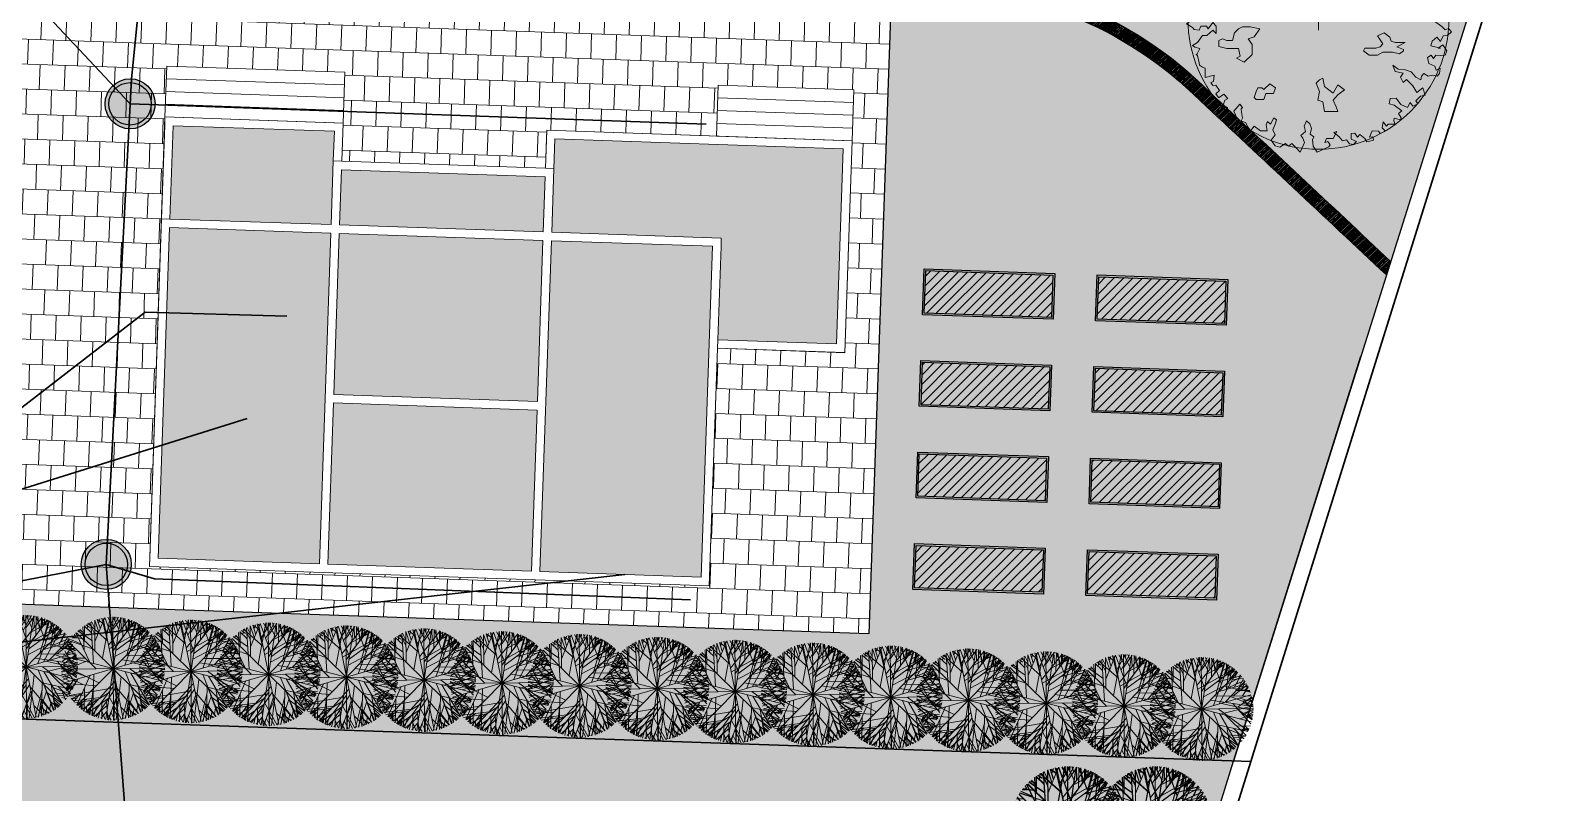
# Model space of a CAD drawing. Header units: millimetres. Extents: x -1042495 to -977915, y 3191218 to 3280168.
# Drawn here: x -1013985 to -977915, y 3228242 to 3246198 of the extents above; entities that cross this region are included whole.
import ezdxf

# ---------------------------------------------------------------- set-up
doc = ezdxf.new("R2010")
doc.units = ezdxf.units.MM
doc.layers.get('0').update_dxf_attribs({"lineweight": 15})
for name, color, linetype in [('000 Граница', 6, 'Continuous'), ('000 Дом', 7, 'Continuous'), ('000 дорожки', 7, 'Continuous'), ('000 Привязки', 1, 'Continuous'), ('000 Штриховка', 7, 'Continuous'), ('p', 7, 'Continuous'), ('подпорная стенка', 251, 'Continuous')]:
    doc.layers.add(name, color=color, linetype=linetype)
for name, color, linetype, lineweight in [('_ВК_В1', 5, 'B1', 30), ('_ВК_К1', 18, 'g5_122_kb', 30), ('_ВК_К1(очищ)', 14, 'Канализация быт очищенного стока', 30), ('_ВК_К2(Ливневая)', 32, 'Канализация дожд очищенного стока', 30), ('_Кабель 0.4', 1, 'g5_119_3', 30), ('A-WALL', 113, 'Continuous', 18), ('деревья', 118, 'Continuous', 0), ('мощение', 251, 'Continuous', 0), ('терраса', 39, 'Continuous', 25)]:
    doc.layers.add(name, color=color, linetype=linetype, lineweight=lineweight)
doc.layers.add('газон', color=7, linetype='Continuous', true_color=0xe4edc9)
doc.layers.add('кустарники лиственные', color=7, linetype='Continuous', lineweight=20, true_color=0x455c00)
doc.styles.add('Line_GUGK', font='')
doc.styles.get('Line_GUGK').set_extended_font_data('Bm431', italic=True)
doc.linetypes.add('B1', pattern='A,12.5,-3,["В1",Standard,S=2,R=0,X=-2,Y=-1],-2.5', length=18)
doc.linetypes.add('g5_119_3', pattern='A,4,-1,[31,GUGK_2005.shx,S=0.1,R=0,X=0,Y=0],4,[31,GUGK_2005.shx,S=0.1,R=180,X=0,Y=0],-1', length=10)
doc.linetypes.add('g5_122_kb', pattern='A,1,-1,1.5,-0.4,["Кб",Line_GUGK,S=1,R=0,X=0,Y=-0.5],-2.4,1.5,-1,4,-1,4,-1,3', length=21.8)
doc.linetypes.add('Канализация быт очищенного стока', pattern='A,10,-2,["К1-1",Standard,S=1.75,R=0,X=-1,Y=-1],-5', length=17)
doc.linetypes.add('Канализация дожд очищенного стока', pattern='A,10,-2,["К2-1",Standard,S=1.75,R=0,X=-1,Y=-1],-6', length=18)

# ---------------------------------------------------------------- blocks, each defined once
blk = doc.blocks.new('й3')
at = {"layer": 'деревья', "lineweight": 0}
for p, q in [((-289, 372), (-342, 493)), ((-326, 504), (-233, 236)), ((-312, 511), (-2, 202)), ((-281, 529), (-113, 415)), ((-264, 466), (-263, 538)), ((-212, 483), (-237, 552)), ((-220, 421), (-166, 576)), ((-212, 558), (0, 450)), ((160, 572), (-160, -572)), ((-153, 574), (153, -574)), ((-135, 507), (-91, 592)), ((-125, 549), (-80, 595)), ((-124, 321), (-125, 588)), ((-85, 319), (30, 599)), ((-36, 440), (-58, 599)), ((-53, 597), (165, 168)), ((89, 318), (-23, 599)), ((24, 549), (-14, 599)), ((0, 600), (0, -600)), ((5, 486), (37, 597)), ((42, 439), (66, 598)), ((183, 355), (54, 597)), ((98, 516), (128, 586)), ((141, 505), (99, 590)), ((288, 525), (118, 413)), ((128, 458), (244, 549)), ((197, 195), (163, 576)), ((170, 511), (232, 552)), ((177, 437), (255, 543)), ((308, 514), (232, 39)), ((293, 369), (348, 488)), ((317, 509), (302, 306)), ((343, 430), (341, 493)), ((-499, 328), (-328, 328)), ((-418, 248), (-498, 331)), ((-216, 336), (-489, 346)), ((-458, 382), (-405, 330)), ((-439, 364), (-444, 403)), ((-397, 343), (-442, 404)), ((-327, 243), (-440, 405)), ((420, -420), (-420, 420)), ((420, 420), (-420, -420)), ((-70, 268), (-417, 430)), ((-402, 446), (-365, 432)), ((-370, 470), (-352, 355)), ((-357, 404), (-361, 477)), ((73, 267), (422, 425)), ((220, 333), (494, 340)), ((274, 42), (472, 370)), ((290, 390), (381, 461)), ((311, 425), (359, 482)), ((335, 152), (371, 468)), ((352, 311), (426, 416)), ((357, 180), (395, 450)), ((362, 399), (367, 473)), ((362, 251), (489, 351)), ((371, 371), (466, 376)), ((383, 359), (448, 398)), ((393, 368), (471, 366)), ((401, 338), (447, 399)), ((421, 243), (502, 325)), ((-323, 206), (-592, 93)), ((-533, 163), (-578, 149)), ((-515, 99), (-573, 175)), ((-571, 179), (-470, 148)), ((-412, 158), (-565, 208)), ((-560, 209), (-208, 209)), ((-548, 245), (-477, 211)), ((-543, 253), (-63, 227)), ((-532, 274), (-402, 209)), ((-463, 296), (-526, 288)), ((-324, 62), (-526, 287)), ((-511, 312), (-478, 266)), ((546, 246), (65, 226)), ((140, -27), (508, 315)), ((208, -38), (560, 203)), ((544, 254), (209, 3)), ((234, 233), (533, 274)), ((349, 60), (514, 302)), ((400, 248), (526, 288)), ((555, 225), (424, 69)), ((439, 313), (512, 309)), ((441, 197), (549, 234)), ((467, 291), (529, 281)), ((472, 243), (539, 253)), ((502, 160), (574, 178)), ((-527, 19), (-600, 26)), ((-600, 0), (600, 0)), ((-599, -24), (-423, 79)), ((-554, 30), (-598, 21)), ((-597, 28), (-120, 121)), ((-486, -5), (-596, 56)), ((-423, 30), (-595, -68)), ((-592, 92), (-233, -36)), ((-587, 127), (-360, 75)), ((587, 92), (-587, -92)), ((-583, 112), (583, -112)), ((-272, 53), (-569, -189)), ((-546, -247), (-203, 1)), ((-464, -379), (-232, 42)), ((279, -51), (597, 60)), ((294, -67), (595, 71)), ((326, 51), (592, -92)), ((382, 82), (594, 68)), ((385, 134), (582, 136)), ((452, 8), (596, -64)), ((474, 145), (590, 98)), ((497, 78), (576, 150)), ((511, 29), (598, -14)), ((518, 81), (598, 29)), ((-453, -71), (-598, -4)), ((-557, -23), (-597, -27)), ((-597, -49), (-543, -67)), ((-461, -98), (-592, -94)), ((-453, -1), (-590, -101)), ((-518, -146), (-587, -118)), ((-585, -123), (-365, -116)), ((-285, -232), (-585, -123)), ((-422, -160), (-583, -141)), ((-280, -46), (-541, -258)), ((-397, -48), (-524, -290)), ((-38, -137), (-508, -315)), ((-208, -34), (-458, -380)), ((-141, -22), (-372, -468)), ((-148, -150), (-147, -577)), ((-101, -101), (-25, -597)), ((37, -138), (504, -321)), ((93, -92), (596, -28)), ((526, -286), (232, -45)), ((264, -184), (589, -98)), ((283, -235), (583, -131)), ((388, -171), (583, -137)), ((441, -10), (602, -4)), ((450, -86), (564, -198)), ((459, -159), (542, -254)), ((-571, -184), (-453, -180)), ((-471, -200), (-567, -189)), ((-436, -177), (-562, -196)), ((-482, -208), (-556, -223)), ((-527, -182), (-555, -220)), ((-505, -187), (-537, -258)), ((-332, -207), (-535, -265)), ((-532, -274), (-168, -166)), ((-397, -296), (-522, -291)), ((-405, -269), (-514, -305)), ((-389, -290), (-514, -306)), ((-472, -193), (-502, -263)), ((-209, -286), (-499, -326)), ((-465, -302), (-495, -335)), ((-442, -241), (-491, -336)), ((-468, -289), (-487, -348)), ((-428, -314), (-467, -370)), ((-373, -307), (-454, -387)), ((-360, -225), (-441, -405)), ((-58, -203), (-431, -411)), ((-308, -174), (-382, -458)), ((-244, -305), (-326, -501)), ((-78, -273), (-319, -507)), ((-199, -202), (-286, -527)), ((-264, -256), (-191, -566)), ((-147, -322), (-39, -595)), ((22, -598), (-63, -228)), ((-29, -598), (60, -228)), ((0, -191), (258, -538)), ((56, -204), (426, -416)), ((75, -274), (313, -511)), ((511, -313), (113, -168)), ((186, -186), (267, -534)), ((188, -186), (574, -173)), ((205, -288), (495, -332)), ((240, -308), (319, -505)), ((430, -415), (301, -236)), ((304, -302), (324, -500)), ((315, -313), (496, -333)), ((369, -312), (449, -393)), ((382, -182), (524, -290)), ((473, -369), (403, -274)), ((424, -320), (462, -376)), ((425, -282), (500, -268)), ((433, -182), (560, -203)), ((459, -241), (556, -223)), ((502, -194), (534, -265)), ((511, -215), (556, -221)), ((532, -167), (572, -176)), ((-324, -324), (-481, -356)), ((-437, -347), (-467, -374)), ((-348, -334), (-438, -406)), ((-362, -389), (-422, -420)), ((-291, -411), (-391, -449)), ((-247, -378), (-388, -457)), ((-340, -360), (-350, -485)), ((-263, -439), (-347, -487)), ((-245, -479), (-319, -503)), ((-147, -362), (-277, -529)), ((-226, -412), (-260, -536)), ((-254, -444), (-254, -541)), ((-147, -473), (-250, -543)), ((-226, -392), (-209, -561)), ((-215, -455), (-199, -561)), ((-209, -401), (-208, -562)), ((-20, -424), (-137, -583)), ((-127, -586), (-72, -482)), ((-123, -442), (-74, -594)), ((-85, -475), (-115, -586)), ((-62, -362), (179, -570)), ((-62, -482), (-14, -598)), ((56, -482), (7, -599)), ((14, -424), (130, -584)), ((59, -466), (105, -586)), ((119, -588), (66, -483)), ((118, -443), (67, -595)), ((203, -403), (201, -565)), ((228, -365), (353, -484)), ((248, -448), (230, -550)), ((248, -448), (247, -544)), ((286, -414), (386, -454)), ((336, -364), (344, -489)), ((376, -467), (360, -411)), ((415, -326), (461, -381)), ((446, -334), (494, -335)), ((-257, -541), (-214, -503)), ((-107, -547), (-88, -591)), ((-88, -551), (-97, -590)), ((-64, -527), (-94, -588)), ((-70, -505), (-24, -566)), ((-35, -553), (-49, -596)), ((63, -506), (17, -567)), ((28, -554), (42, -597)), ((84, -532), (38, -595)), ((100, -548), (80, -592)), ((81, -552), (89, -591)), ((250, -544), (208, -506))]:
    blk.add_line(p, q, dxfattribs=at)
blk = doc.blocks.new('дерево2')
at = {"layer": 'деревья'}
for p, q in [((31025, 2985), (31025, 3175)), ((30925, 3071), (31120, 3071))]:
    blk.add_line(p, q, dxfattribs=at)
for points in [[(31918, 3051), (31971, 3012), (31997, 2987), (32022, 2997), (32044, 2972), (32015, 2944), (31982, 2940), (31961, 2897), (31932, 2930), (31896, 2901), (31886, 2865), (31961, 2847), (31943, 2847), (31978, 2873), (32010, 2826), (31997, 2794), (31957, 2790), (31925, 2794), (31907, 2768), (31889, 2794), (31860, 2775), (31871, 2729), (31918, 2708), (31928, 2679), (31957, 2693), (31953, 2651), (31936, 2632), (31899, 2639), (31867, 2632), (31832, 2651), (31814, 2632), (31810, 2604), (31771, 2625), (31736, 2664), (31682, 2683), (31635, 2686), (31596, 2715), (31613, 2668), (31674, 2654), (31653, 2625), (31674, 2582), (31699, 2607), (31749, 2557), (31778, 2507), (31825, 2543), (31842, 2486), (31807, 2478), (31771, 2442), (31788, 2421), (31749, 2403), (31728, 2429), (31707, 2392), (31657, 2414), (31620, 2464), (31574, 2461), (31567, 2421), (31606, 2410), (31664, 2367), (31638, 2346), (31660, 2313), (31653, 2296), (31606, 2310), (31603, 2289), (31613, 2264), (31588, 2264), (31559, 2264), (31546, 2249), (31521, 2281), (31514, 2235), (31539, 2210), (31499, 2192), (31485, 2210), (31438, 2214), (31416, 2163), (31442, 2167), (31448, 2141), (31395, 2128), (31381, 2153), (31342, 2185), (31324, 2163), (31305, 2195), (31277, 2192), (31277, 2148), (31317, 2131), (31295, 2109), (31263, 2113), (31241, 2145), (31209, 2135), (31184, 2167), (31144, 2199), (31166, 2207), (31137, 2153), (31087, 2153), (31073, 2124), (31098, 2131), (31115, 2106), (31105, 2091), (31016, 2049), (30984, 2096), (30980, 2145), (30991, 2167), (30962, 2188), (30972, 2231), (30959, 2267), (30933, 2289), (30915, 2249), (30926, 2207), (30890, 2178), (30905, 2156), (30919, 2124), (30886, 2049), (30851, 2084), (30822, 2116), (30797, 2096), (30772, 2116), (30730, 2088), (30693, 2099), (30664, 2141), (30693, 2181), (30676, 2220), (30693, 2264), (30704, 2296), (30683, 2313), (30658, 2264), (30636, 2285), (30625, 2259), (30632, 2214), (30582, 2214), (30533, 2249), (30504, 2214), (30482, 2246), (30468, 2274), (30432, 2289), (30442, 2310), (30436, 2357), (30432, 2382), (30442, 2392), (30422, 2417), (30378, 2363), (30393, 2331), (30328, 2350), (30328, 2392), (30296, 2410), (30307, 2449), (30332, 2461), (30299, 2493), (30264, 2468), (30260, 2468), (30239, 2496), (30267, 2521), (30239, 2564), (30217, 2560), (30200, 2582), (30221, 2592), (30225, 2639), (30156, 2622), (30156, 2657), (30156, 2693), (30136, 2700), (30114, 2715), (30110, 2733), (30099, 2790), (30089, 2797), (30096, 2804), (30117, 2844), (30077, 2854), (30060, 2868), (30099, 2890), (30136, 2944), (30171, 2944), (30217, 2984), (30242, 2958), (30242, 3016), (30217, 3044), (30181, 2994), (30168, 3016), (30124, 3016), (30110, 2984), (30074, 2990), (30060, 3004), (30013, 3033), (30045, 3055), (30060, 3108), (29999, 3123), (30010, 3180), (30057, 3194), (30082, 3187), (30096, 3219), (30149, 3226), (30156, 3251), (30142, 3273), (30110, 3323), (30074, 3334), (30053, 3359), (30064, 3388), (30096, 3399), (30153, 3402), (30149, 3431), (30117, 3463), (30136, 3513), (30114, 3549), (30146, 3571), (30207, 3563), (30246, 3577), (30239, 3621), (30203, 3649), (30225, 3685), (30279, 3710), (30304, 3749), (30296, 3785), (30375, 3793), (30378, 3778), (30432, 3789), (30432, 3810), (30429, 3838), (30439, 3846), (30442, 3846), (30482, 3832), (30525, 3857), (30521, 3871), (30525, 3907), (30547, 3907), (30582, 3889), (30647, 3892), (30647, 3904), (30664, 3929), (30661, 3946), (30672, 3975), (30718, 3996), (30787, 3978), (30804, 4018), (30787, 4040), (30819, 4040), (30833, 4015), (30841, 3949), (30829, 3900), (30851, 3882), (30873, 3896), (30880, 3946), (30908, 3949), (30933, 3904), (30998, 3818), (31023, 3796), (31044, 3892), (31016, 3921), (30994, 3961), (30998, 4003), (31019, 4000)], [(31019, 4000), (31037, 4043), (31073, 4060), (31102, 4040), (31102, 4015), (31109, 3986), (31127, 3986), (31159, 4018), (31202, 4032), (31209, 4015), (31226, 4015), (31248, 4028), (31270, 4000), (31266, 3971), (31280, 3975), (31320, 4000), (31345, 4003), (31352, 3971), (31342, 3936), (31381, 3957), (31384, 3904), (31413, 3900), (31420, 3936), (31420, 3964), (31460, 3961), (31470, 3968), (31477, 3936), (31460, 3907), (31488, 3907), (31517, 3936), (31539, 3907), (31531, 3878), (31531, 3850), (31527, 3813), (31553, 3821), (31567, 3850), (31592, 3821), (31625, 3846), (31635, 3871), (31645, 3850), (31670, 3850), (31653, 3818), (31635, 3785), (31667, 3760), (31682, 3789), (31692, 3764), (31724, 3778), (31756, 3785), (31764, 3753), (31739, 3724), (31710, 3710), (31710, 3678), (31724, 3638), (31739, 3667), (31768, 3638), (31768, 3682), (31796, 3692), (31803, 3714), (31814, 3674), (31825, 3649), (31803, 3628), (31800, 3606), (31828, 3616), (31832, 3581), (31832, 3559), (31810, 3545), (31793, 3527), (31810, 3505), (31832, 3527), (31854, 3542), (31889, 3517), (31921, 3485), (31907, 3473), (31850, 3466), (31821, 3434), (31800, 3402), (31739, 3423), (31778, 3366), (31832, 3377), (31871, 3402), (31918, 3381), (31943, 3409), (31968, 3377), (31968, 3345), (31925, 3352), (31882, 3345), (31817, 3302), (31882, 3280), (31918, 3295), (31993, 3266), (32010, 3270), (32022, 3226), (31982, 3206), (31936, 3198), (31921, 3159), (31889, 3123), (31925, 3101), (31993, 3119), (32022, 3087), (32000, 3051), (31965, 3069), (31918, 3051)]]:
    blk.add_lwpolyline(points, dxfattribs=at)
for points in [[(31084, 3706), (31042, 3653), (31052, 3611), (31063, 3515), (31126, 3515), (31126, 3590), (31094, 3632), (31169, 3643), (31179, 3685), (31147, 3706)], [(30392, 3104), (30366, 3168), (30340, 3181), (30418, 3220), (30494, 3194), (30456, 3155), (30546, 3104), (30597, 3155), (30661, 3117), (30533, 3078), (30456, 3091)], [(30412, 2994), (30382, 2964), (30367, 2904), (30322, 2904), (30291, 2919), (30262, 2904), (30262, 2859), (30322, 2844), (30412, 2844), (30426, 2784), (30397, 2769), (30457, 2739), (30517, 2799), (30517, 2874), (30487, 2919), (30532, 2934), (30577, 2994), (30502, 3009), (30442, 3009)], [(31689, 2889), (31657, 2889), (31614, 2889), (31583, 2900), (31572, 2932), (31530, 2964), (31477, 2942), (31498, 2911), (31519, 2879), (31498, 2857), (31466, 2847), (31381, 2847), (31371, 2826), (31413, 2794), (31477, 2794), (31519, 2815), (31572, 2815), (31593, 2815), (31646, 2804), (31678, 2826), (31678, 2836), (31625, 2857)], [(31021, 2449), (31034, 2514), (31008, 2577), (31034, 2603), (31059, 2616), (31072, 2552), (31137, 2501), (31175, 2565), (31226, 2527), (31175, 2488), (31137, 2449), (31162, 2398), (31175, 2360), (31072, 2360), (31059, 2436)], [(30607, 2529), (30592, 2543), (30562, 2543), (30547, 2514), (30532, 2469), (30547, 2454), (30607, 2454), (30622, 2499), (30682, 2499), (30697, 2543), (30652, 2574)]]:
    blk.add_lwpolyline(points, close=True, dxfattribs=at)
blk.add_circle((31025, 3071), 1000, dxfattribs=at)
blk = doc.blocks.new('A$C7F6C0051')
at = {"layer": 'газон'}
h = blk.add_hatch(dxfattribs=at)
h.set_pattern_fill('ANSI31', color=39, scale=50)
h.set_pattern_definition([(45, (664434.14, -3862271.18), (-112.2532015, 112.2532015), [])])
h.paths.add_polyline_path([(1337, 8559), (1302, 7559), (4300, 7454), (4335, 8454)])
h.paths.add_polyline_path([(5377, 7417), (7498, 7343), (6337, 8384), (5412, 8416)])
h.paths.add_polyline_path([(6337, 8384), (7498, 7343), (8376, 7312), (8410, 8312)])
h.paths.add_polyline_path([(8300, 5153), (8335, 6153), (5337, 6258), (5302, 5258)])
h.paths.add_polyline_path([(1262, 6400), (1227, 5400), (4225, 5296), (4260, 6295)])
h.paths.add_polyline_path([(4150, 3137), (4185, 4136), (1186, 4241), (1151, 3242)])
h.paths.add_polyline_path([(8225, 2995), (8260, 3994), (5262, 4099), (5227, 3099)])
h.paths.add_polyline_path([(8149, 836), (8184, 1835), (5186, 1940), (5151, 941)])
h.paths.add_polyline_path([(1111, 2083), (1076, 1083), (4074, 978), (4109, 1978)])
at = {"layer": 'терраса'}
for p, q in [((1261, 7521), (1299, 8600)), ((1299, 8600), (4377, 8492)), ((1302, 7559), (1337, 8559)), ((1337, 8559), (4335, 8454)), ((4335, 8454), (4300, 7454)), ((4377, 8492), (4339, 7413)), ((5336, 7378), (5374, 8458)), ((5374, 8458), (8452, 8350)), ((5377, 7417), (5412, 8416)), ((5412, 8416), (8410, 8312)), ((8410, 8312), (8376, 7312)), ((8452, 8350), (8414, 7271)), ((4339, 7413), (1261, 7521)), ((4300, 7454), (1302, 7559)), ((8414, 7271), (5336, 7378)), ((8376, 7312), (5377, 7417)), ((1185, 5362), (1223, 6441)), ((1223, 6441), (4301, 6334)), ((1227, 5400), (1262, 6400)), ((1262, 6400), (4260, 6295)), ((4260, 6295), (4225, 5296)), ((4301, 6334), (4264, 5254)), ((5261, 5220), (5298, 6299)), ((5298, 6299), (8376, 6191)), ((5302, 5258), (5337, 6258)), ((5337, 6258), (8335, 6153)), ((8335, 6153), (8300, 5153)), ((8376, 6191), (8339, 5112)), ((4264, 5254), (1185, 5362)), ((4225, 5296), (1227, 5400)), ((8339, 5112), (5261, 5220)), ((8300, 5153), (5302, 5258)), ((1110, 3203), (1148, 4283)), ((1148, 4283), (4226, 4175)), ((1151, 3242), (1186, 4241)), ((1186, 4241), (4185, 4136)), ((4185, 4136), (4150, 3137)), ((4226, 4175), (4188, 3096)), ((5185, 3061), (5223, 4140)), ((5223, 4140), (8301, 4033)), ((5227, 3099), (5262, 4099)), ((5262, 4099), (8260, 3994)), ((8260, 3994), (8225, 2995)), ((8301, 4033), (8263, 2953)), ((4188, 3096), (1110, 3203)), ((4150, 3137), (1151, 3242)), ((8263, 2953), (5185, 3061)), ((8225, 2995), (5227, 3099)), ((1035, 1045), (1072, 2124)), ((1072, 2124), (4151, 2016)), ((1076, 1083), (1111, 2083)), ((1111, 2083), (4109, 1978)), ((4109, 1978), (4074, 978)), ((4151, 2016), (4113, 937)), ((5110, 902), (5148, 1982)), ((5148, 1982), (8226, 1874)), ((5151, 941), (5186, 1940)), ((5186, 1940), (8184, 1835)), ((8184, 1835), (8149, 836)), ((8226, 1874), (8188, 795)), ((4074, 978), (1076, 1083)), ((4113, 937), (1035, 1045)), ((8188, 795), (5110, 902)), ((8149, 836), (5151, 941))]:
    blk.add_line(p, q, dxfattribs=at)
blk = doc.blocks.new('A$C4F844F8D')
at = {"layer": 'кустарники лиственные', "xscale": -2.232502272000008, "yscale": 2.232502272, "zscale": 2.232502272, "rotation": 90.52186044708989}
for p in [(9644, 33727), (11710, 33727), (10977, 31526), (10412, 29427), (-16926, 6940), (-14258, 6092), (-11577, 5216), (-8939, 4366), (-6300, 3515), (-3662, 2665), (-1023, 1815)]:
    blk.add_blockref('й3', p, dxfattribs=at)
blk = doc.blocks.new('*U38')
h = blk.add_hatch(color=256)
h.paths.add_polyline_path([(-0.59, 0, 1), (0.59, 0, 1)])
h.paths.add_polyline_path([(0.5, 0, -1), (-0.5, 0, -1)], flags=16)
h = blk.add_hatch(color=255)
edge = h.paths.add_edge_path()
edge.add_arc((0, 0), 0.5, 0, 360)
at = {"lineweight": -3}
for radius in [0.59, 0.5]:
    blk.add_circle((0, 0), radius, dxfattribs=at)

msp = doc.modelspace()

# ---------------------------------------------------------------- hatches: boundary and pattern name
at = {"layer": '000 Привязки', "true_color": 0x999b37}
h = msp.add_hatch(color=55, dxfattribs=at)
h.dxf.hatch_style = 1
h.paths.add_polyline_path([(-979266, 3260950), (-989935, 3264710), (-990501, 3264909), (-990701, 3264343), (-990889, 3264409), (-991819, 3261768), (-987737, 3260332, -0.327786), (-986402, 3258376), (-986540, 3254399, -0.271453), (-987622, 3252690), (-994419, 3249647), (-994119, 3249636), (-994171, 3248140), (-994142, 3248139), (-992363, 3247884, -0.02048), (-989373, 3246834, -0.104127), (-986213, 3244757, -0.001516), (-981939, 3240756), (-978370, 3252100)])
h.paths.add_polyline_path([(-986151, 3254068), (-985978, 3259065), (-981981, 3258927), (-982154, 3253930)], flags=16)
at = {"layer": '000 Привязки', "linetype": 'ByBlock', "true_color": 0x636466}
h = msp.add_hatch(color=251, dxfattribs=at)
h.dxf.hatch_style = 1
h.paths.add_polyline_path([(-1008025, 3210349), (-1011170, 3211350), (-1012304, 3207785), (-1009160, 3206784)])
h.paths.add_polyline_path([(-1009220, 3206594), (-1012365, 3207594), (-1013699, 3203402), (-1010555, 3202401)])
h.paths.add_polyline_path([(-1003503, 3204774), (-1009030, 3206533), (-1010667, 3201387), (-1005141, 3199629)])
h.paths.add_polyline_path([(-1000168, 3203713), (-1003312, 3204714), (-1004647, 3200521), (-1001502, 3199520)])
h.paths.add_polyline_path([(-998962, 3207501), (-1002107, 3208501), (-1003252, 3204904), (-1000107, 3203904)])
h.paths.add_polyline_path([(-1001395, 3211397), (-1006922, 3213156), (-1008969, 3206724), (-1003442, 3204965)])
h.paths.add_polyline_path([(-1001862, 3242752), (-1006659, 3242918), (-1006704, 3241618), (-1001907, 3241452)])
h.paths.add_polyline_path([(-1006911, 3241426), (-1010709, 3241557), (-1010979, 3233762), (-1007181, 3233630)])
h.paths.add_polyline_path([(-1001914, 3241253), (-1006711, 3241419), (-1006843, 3237621), (-1002045, 3237455)])
h.paths.add_polyline_path([(-1002052, 3237255), (-1006849, 3237421), (-1006981, 3233623), (-1002184, 3233457)])
h.paths.add_polyline_path([(-997916, 3241114), (-1001714, 3241246), (-1001984, 3233450), (-998186, 3233319)])
at = {"layer": '000 Привязки', "true_color": 0x999b37}
h = msp.add_hatch(color=55, dxfattribs=at)
h.dxf.hatch_style = 1
h.paths.add_polyline_path([(-985643, 3228982), (-1025267, 3230354), (-1023687, 3222588), (-1023696, 3222327, -0.141393), (-1016943, 3220224), (-1016496, 3221622), (-1016210, 3221531), (-1016210, 3221531), (-1015958, 3222329, 0.496147), (-1017796, 3224930), (-1018132, 3224942), (-1018165, 3223942), (-1022162, 3224081), (-1022173, 3224081), (-1022000, 3229078), (-1018002, 3228940), (-1018067, 3226941), (-1015555, 3226854, 0.203219), (-1014098, 3227413, -0.203219), (-1012640, 3227972), (-1003638, 3227661), (-997111, 3227435, -0.41494), (-995182, 3225362), (-995439, 3220447), (-995844, 3217958), (-995546, 3217863), (-996002, 3216435, -0.000058), (-995903, 3216404, -0.054849), (-993774, 3214093), (-991611, 3211416), (-989700, 3215862)])
at = {"layer": '000 Штриховка', "true_color": 0xcd6928}
h = msp.add_hatch(color=32, dxfattribs=at)
h.dxf.hatch_style = 1
h.paths.add_polyline_path([(-1006852, 3243125), (-1006828, 3243824), (-1010626, 3243956), (-1010702, 3241757), (-1006904, 3241625)])
h.paths.add_polyline_path([(-994835, 3243409), (-1001631, 3243644), (-1001655, 3242945), (-1001707, 3241446), (-997710, 3241307), (-997716, 3241107), (-997793, 3238909), (-994994, 3238812)])
at = {"layer": 'газон', "true_color": 0x727430}
h = msp.add_hatch(color=67, dxfattribs=at)
h.dxf.hatch_style = 1
h.paths.add_polyline_path([(-982039, 3240438, 0.001555), (-986421, 3244541, 0.104314), (-989483, 3246555, 0.020334), (-992429, 3247591), (-993684, 3247770), (-994230, 3231981), (-1010810, 3232555), (-1020176, 3232879), (-1021269, 3230216), (-985643, 3228982)])
at = {"layer": 'мощение', "true_color": 0x636466}
h = msp.add_hatch(dxfattribs=at)
h.set_pattern_fill('AR-B88', color=251, scale=2.9, angle=358)
h.paths.add_polyline_path([(-993684, 3247770), (-994169, 3247839), (-996780, 3247934), (-1002750, 3247983), (-1005578, 3248157), (-1007675, 3248256), (-1010727, 3248770), (-1012367, 3249261), (-1013437, 3249863), (-1014481, 3250378), (-1018638, 3254208), (-1021767, 3257084), (-1033142, 3244724), (-1029893, 3240963), (-1028036, 3238037), (-1026578, 3235141), (-1026248, 3233937), (-1026188, 3233911), (-1025365, 3231113), (-1025357, 3230683), (-1025267, 3230354), (-1021269, 3230216), (-1020176, 3232879), (-1010810, 3232555), (-994230, 3231981)])
h.paths.add_polyline_path([(-1026579, 3240043), (-1031729, 3244783), (-1022587, 3254716), (-1017436, 3249976)], flags=16)
h.paths.add_polyline_path([(-1010819, 3244162), (-1010777, 3245362), (-1006580, 3245216), (-1006621, 3244017), (-1006652, 3243118), (-1001855, 3242952), (-1001824, 3243851), (-997826, 3243713), (-997785, 3244912), (-994587, 3244801), (-994628, 3243602), (-994801, 3238612), (-994801, 3238605), (-995001, 3238612), (-997800, 3238709), (-997993, 3233112), (-1011185, 3233569)], flags=16)
h.paths.add_polyline_path([(-1010902, 3241764), (-1010826, 3243962), (-1010819, 3244162), (-1006821, 3244024), (-1006621, 3244017), (-1006652, 3243118), (-1001855, 3242952), (-1001655, 3242945), (-1001631, 3243644), (-994835, 3243409), (-994994, 3238812), (-997793, 3238909), (-997800, 3238709), (-997986, 3233312), (-997993, 3233112), (-1011185, 3233569), (-1011178, 3233769)], flags=0)
h.paths.add_polyline_path([(-1010702, 3241757), (-1010626, 3243956), (-1006828, 3243824), (-1006852, 3243125), (-1006904, 3241625)], flags=0)
h.paths.add_polyline_path([(-1010709, 3241557), (-1006911, 3241426), (-1007181, 3233630), (-1010979, 3233762)], flags=0)
h.paths.add_polyline_path([(-1006711, 3241419), (-1001914, 3241253), (-1002045, 3237455), (-1006843, 3237621)], flags=0)
h.paths.add_polyline_path([(-1006704, 3241618), (-1006659, 3242918), (-1001862, 3242752), (-1001907, 3241452)], flags=0)
h.paths.add_polyline_path([(-1006849, 3237421), (-1002052, 3237255), (-1002184, 3233457), (-1006981, 3233623)], flags=0)
h.paths.add_polyline_path([(-1001714, 3241246), (-997916, 3241114), (-998186, 3233319), (-1001984, 3233450)], flags=0)
at = {"layer": 'подпорная стенка', "linetype": 'Continuous'}
h = msp.add_hatch(dxfattribs=at)
h.set_pattern_fill('ANSI32', color=5, scale=4.4, angle=358)
h.paths.add_polyline_path([(-1018435, 3254429), (-1021564, 3257304), (-1021765, 3257086), (-1015511, 3251330), (-1014481, 3250378), (-1013437, 3249863), (-1012367, 3249261), (-1010727, 3248770), (-1007675, 3248256), (-1005578, 3248157), (-1002750, 3247983), (-996780, 3247934), (-994169, 3247839), (-992429, 3247591, -0.020334), (-989483, 3246555, -0.104314), (-986421, 3244541, -0.001555), (-982039, 3240438), (-981939, 3240756, 0.001516), (-986213, 3244757, 0.104127), (-989373, 3246834, 0.02048), (-992363, 3247884), (-994142, 3248139), (-996773, 3248234), (-1002740, 3248283), (-1005562, 3248457), (-1007643, 3248555), (-1010659, 3249062), (-1012249, 3249539), (-1013297, 3250129), (-1014309, 3250628)])

# ---------------------------------------------------------------- linework, layer by layer
msp.add_lwpolyline([(-1025267, 3230354), (-985643, 3228982)])
at = {"layer": '000 Граница'}
msp.add_lwpolyline([(-1033142, 3244724), (-1001308, 3279314), (-989147, 3275034), (-980318, 3271336), (-978370, 3252100), (-985643, 3228982), (-1025267, 3230354), (-1023687, 3222588), (-1023920, 3215467), (-1025057, 3210444), (-1026565, 3205551), (-1027258, 3202759), (-999186, 3193789), (-989700, 3215862), (-985643, 3228982)], dxfattribs=at)
msp.add_lwpolyline([(-1033142, 3244724), (-1001308, 3279314), (-989147, 3275034), (-980318, 3271336), (-978370, 3252100), (-985643, 3228982), (-1025267, 3230354), (-1023687, 3222588), (-1023920, 3215467), (-1025057, 3210444), (-1026565, 3205551), (-1027258, 3202759), (-999186, 3193789), (-989700, 3215862), (-985643, 3228982)], dxfattribs=at)
at = {"layer": '000 Дом'}
for p, q in [((-1010810, 3232555), (-1020176, 3232879)), ((-1025267, 3230354), (-1010903, 3229857))]:
    msp.add_line(p, q, dxfattribs=at)
at = {"layer": '000 дорожки'}
for p, q in [((-993682, 3247822), (-994230, 3231981)), ((-985643, 3228982), (-982642, 3238521)), ((-1010810, 3232555), (-1020176, 3232879)), ((-994230, 3231981), (-1010810, 3232555))]:
    msp.add_line(p, q, dxfattribs=at)
at = {"layer": '_ВК_В1', "linetype": 'B1'}
msp.add_line((-1026734, 3231476), (-1008880, 3237056), dxfattribs=at)
at = {"layer": '_ВК_К1', "linetype": 'g5_122_kb'}
msp.add_lwpolyline([(-1018155, 3231346), (-999986, 3233381)], dxfattribs=at)
at = {"layer": '_ВК_К1(очищ)'}
msp.add_lwpolyline([(-1018839, 3232337), (-1012202, 3233617)], dxfattribs=at)
at = {"layer": '_ВК_К2(Ливневая)'}
for points in [[(-1012202, 3233617), (-1011610, 3245061), (-1009206, 3269011), (-999596, 3279626)], [(-1022371, 3255098), (-1016566, 3249719), (-1011641, 3244472)], [(-1011641, 3244472), (-998067, 3243993)], [(-1012202, 3233617), (-1010853, 3216044), (-1015015, 3202475)], [(-998433, 3232779), (-1011068, 3233279), (-1012202, 3233617)]]:
    msp.add_lwpolyline(points, dxfattribs=at)
at = {"layer": '_Кабель 0.4', "linetype": 'g5_119_3'}
msp.add_line((-1024490, 3229361), (-1011289, 3239563), dxfattribs=at)
at = {"layer": '_Кабель 0.4'}
msp.add_line((-1011289, 3239563), (-1007944, 3239467), dxfattribs=at)
at = {"layer": 'A-WALL'}
for p, q in [((-1010902, 3241764), (-1010826, 3243962)), ((-1010819, 3244162), (-1010826, 3243962)), ((-1010819, 3244162), (-1006821, 3244024)), ((-1010626, 3243956), (-1010702, 3241757)), ((-1006828, 3243824), (-1010626, 3243956)), ((-1006852, 3243125), (-1006828, 3243824)), ((-1006621, 3244017), (-1006652, 3243118)), ((-1001824, 3243851), (-1001831, 3243651)), ((-1001824, 3243851), (-994828, 3243609)), ((-1001855, 3242952), (-1001831, 3243651)), ((-1001631, 3243644), (-1001655, 3242945)), ((-994835, 3243409), (-1001631, 3243644)), ((-994628, 3243602), (-994801, 3238605)), ((-1006904, 3241625), (-1006852, 3243125)), ((-1006852, 3243125), (-1006652, 3243118)), ((-1006652, 3243118), (-1001855, 3242952)), ((-994994, 3238812), (-994835, 3243409)), ((-1006659, 3242918), (-1006704, 3241618)), ((-1001862, 3242752), (-1006659, 3242918)), ((-1001907, 3241452), (-1001862, 3242752)), ((-1001855, 3242952), (-1001655, 3242945)), ((-1001655, 3242945), (-1001707, 3241446)), ((-1011178, 3233769), (-1010902, 3241764)), ((-1010902, 3241764), (-1010702, 3241757)), ((-1010702, 3241757), (-1006904, 3241625)), ((-1010709, 3241557), (-1010979, 3233762)), ((-1006911, 3241426), (-1010709, 3241557)), ((-1007181, 3233630), (-1006911, 3241426)), ((-1006711, 3241419), (-1006843, 3237621)), ((-1001914, 3241253), (-1006711, 3241419)), ((-1006704, 3241618), (-1001907, 3241452)), ((-1001707, 3241446), (-997710, 3241307)), ((-997716, 3241107), (-997710, 3241307)), ((-1002045, 3237455), (-1001914, 3241253)), ((-1001714, 3241246), (-1001984, 3233450)), ((-997916, 3241114), (-1001714, 3241246)), ((-998186, 3233319), (-997916, 3241114)), ((-997716, 3241107), (-997793, 3238909)), ((-997793, 3238909), (-997800, 3238709)), ((-997793, 3238909), (-994994, 3238812)), ((-997800, 3238709), (-997986, 3233312)), ((-995001, 3238612), (-997800, 3238709)), ((-995001, 3238612), (-994801, 3238605)), ((-1006849, 3237421), (-1006981, 3233623)), ((-1002052, 3237255), (-1006849, 3237421)), ((-1006843, 3237621), (-1002045, 3237455)), ((-1002184, 3233457), (-1002052, 3237255)), ((-1011178, 3233769), (-1011185, 3233569)), ((-1010979, 3233762), (-1007181, 3233630)), ((-997993, 3233112), (-1011185, 3233569)), ((-1006981, 3233623), (-1002184, 3233457)), ((-1001984, 3233450), (-998186, 3233319)), ((-997993, 3233112), (-997986, 3233312))]:
    msp.add_line(p, q, dxfattribs=at)
at = {"layer": 'A-WALL', "color": 7}
for p, q in [((-1006621, 3244017), (-1006821, 3244024)), ((-994628, 3243602), (-994828, 3243609))]:
    msp.add_line(p, q, dxfattribs=at)
at = {"layer": 'A-WALL'}
for points in [[(-1010819, 3244162), (-1006621, 3244017), (-1006580, 3245216), (-1010777, 3245362)], [(-997826, 3243713), (-994628, 3243602), (-994587, 3244801), (-997785, 3244912)], [(-1010819, 3244162), (-1011185, 3233569), (-997993, 3233112), (-997800, 3238709), (-994801, 3238612), (-994628, 3243602), (-1001824, 3243851), (-1001855, 3242952), (-1006652, 3243118), (-1006621, 3244017)]]:
    msp.add_lwpolyline(points, close=True, dxfattribs=at)
for points in [[(-1010787, 3245062), (-1006590, 3244917)], [(-1010798, 3244762), (-1006600, 3244617)], [(-997795, 3244612), (-994597, 3244501)], [(-1010808, 3244462), (-1006611, 3244317)], [(-997806, 3244312), (-994608, 3244202)], [(-997816, 3244012), (-994618, 3243902)]]:
    msp.add_lwpolyline(points, dxfattribs=at)
at = {"layer": 'p', "color": 5, "linetype": 'Continuous', "lineweight": 30}
for points in [[(-985235, 3228968), (-1025675, 3230368), (-1026265, 3233058), (-1027265, 3235898), (-1028455, 3238328), (-1030515, 3241528), (-1032295, 3243608), (-1033585, 3244918), (-1001125, 3280168), (-989905, 3276188), (-979915, 3271988), (-978785, 3260958), (-977915, 3252418)], [(-1027725, 3202198), (-1024875, 3213088), (-1024275, 3216068), (-1024045, 3218928), (-1023975, 3221898), (-1024655, 3226668), (-1025675, 3230368), (-985235, 3228968), (-989365, 3215728), (-999255, 3193138)]]:
    msp.add_lwpolyline(points, close=True, dxfattribs=at)
at = {"layer": 'подпорная стенка', "color": 5, "linetype": 'Continuous'}
for points in [[(-1021564, 3257305), (-1018435, 3254429), (-1014309, 3250628), (-1013297, 3250129), (-1012249, 3249539), (-1010659, 3249062), (-1007643, 3248555), (-1005562, 3248457), (-1002740, 3248283), (-996773, 3248234), (-994142, 3248139), (-992363, 3247884, -0.02048), (-989373, 3246834, -0.104127), (-986213, 3244757, -0.001516), (-981939, 3240756, -0.001516)], [(-1021767, 3257084), (-1018638, 3254208), (-1014481, 3250378), (-1013437, 3249863), (-1012367, 3249261), (-1010727, 3248770), (-1007675, 3248256), (-1005578, 3248157), (-1002750, 3247983), (-996780, 3247934), (-994169, 3247839), (-992429, 3247591, -0.020334), (-989483, 3246555, -0.104314), (-986421, 3244541, -0.001555), (-982039, 3240438, -0.001555)]]:
    msp.add_lwpolyline(points, format="xyb", dxfattribs=at)

# ---------------------------------------------------------------- block references
for name, p in [('A$C7F6C0051', (-994230, 3231981)), ('A$C4F844F8D', (-999192, 3193783))]:
    msp.add_blockref(name, p)
at = {"layer": '_ВК_К2(Ливневая)', "xscale": 1000, "yscale": 1000, "zscale": 1000}
for p in [(-1011641, 3244472), (-1012202, 3233617)]:
    msp.add_blockref('*U38', p, dxfattribs=at)
at = {"layer": 'деревья', "linetype": 'Continuous', "xscale": 3.075072, "yscale": 3.075072, "zscale": 3.075072}
msp.add_blockref('дерево2', (-1079044, 3237031), dxfattribs=at)
at = {"layer": 'кустарники лиственные'}
for p, xscale, yscale, zscale, rotation in [((-1014090, 3231200), -2.029547520000008, 2.029547519999999, 2.02954752, 90.52186044709003), ((-1012040, 3231161), -2.029547520000007, 2.029547519999999, 2.02954752, 90.52186044709003), ((-1010208, 3231093), -2.029547520000007, 2.029547519999999, 2.02954752, 90.52186044709003), ((-1008376, 3231025), -2.029547520000007, 2.029547519999999, 2.02954752, 90.52186044709003), ((-1006543, 3230957), -2.029547520000007, 2.029547519999999, 2.02954752, 90.52186044709003), ((-1004711, 3230889), -2.029547520000007, 2.029547519999999, 2.02954752, 90.52186044709003), ((-1002879, 3230821), -2.029547520000007, 2.029547519999999, 2.02954752, 90.52186044709003), ((-1001047, 3230753), -2.029547520000007, 2.029547519999999, 2.02954752, 90.52186044709003), ((-999215, 3230685), -2.029547520000007, 2.029547519999999, 2.02954752, 90.52186044709003), ((-997382, 3230617), -2.029547520000007, 2.029547519999999, 2.02954752, 90.52186044709003), ((-995550, 3230549), -2.029547520000007, 2.029547519999999, 2.02954752, 90.52186044709003), ((-993718, 3230481), -2.029547520000007, 2.029547519999999, 2.02954752, 90.52186044709003), ((-991886, 3230413), -2.029547520000007, 2.029547519999999, 2.02954752, 90.52186044709003), ((-990053, 3230345), -2.029547520000007, 2.029547519999999, 2.02954752, 90.52186044709003), ((-988221, 3230277), -2.029547520000007, 2.029547519999999, 2.02954752, 90.52186044709003), ((-986389, 3230209), -2.029547520000007, 2.029547519999999, 2.02954752, 90.52186044709003), ((-989541, 3227516), -2.232502272000008, 2.232502272, 2.232502272, 90.52186044708989), ((-987476, 3227516), -2.232502272000008, 2.232502272, 2.232502272, 90.52186044708989)]:
    msp.add_blockref('й3', p, dxfattribs=dict(at, xscale=xscale, yscale=yscale, zscale=zscale, rotation=rotation))

doc.saveas('drawing.dxf')
